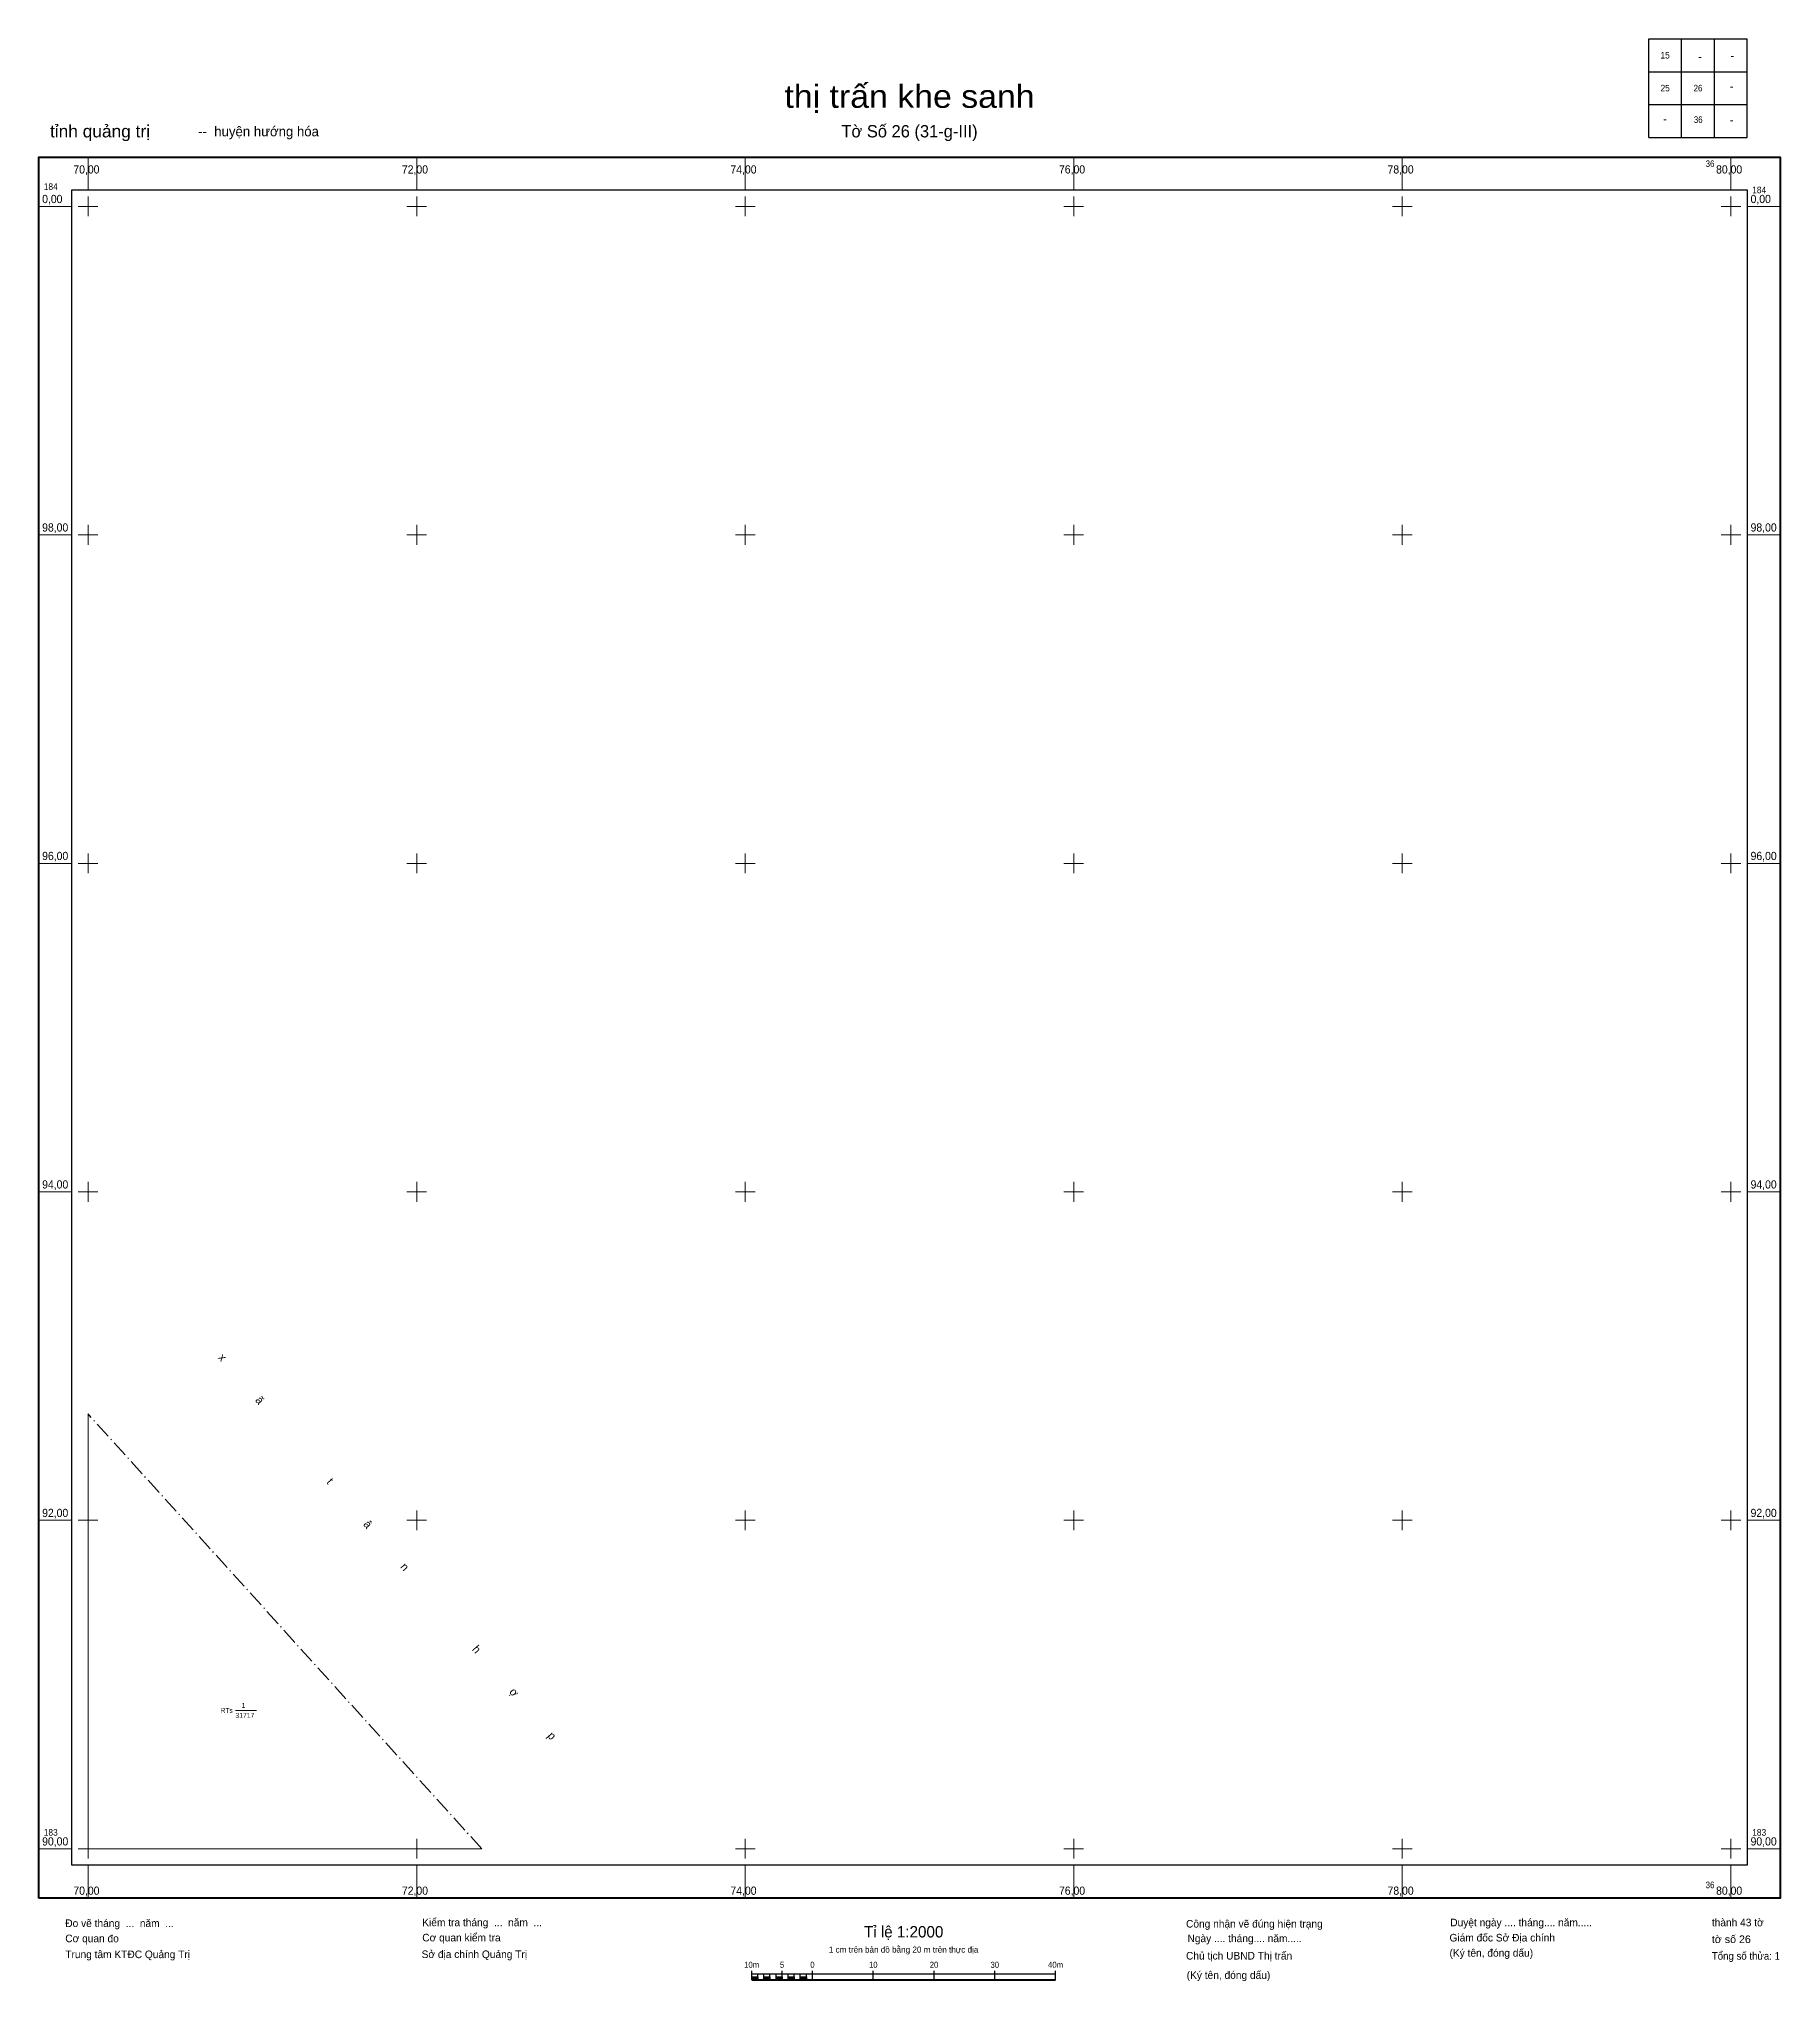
# Model space of a CAD drawing. Header units: metres. Extents: x 366970 to 368030, y 1838919 to 1840102.
import ezdxf
from ezdxf.enums import TextEntityAlignment as Align

# ---------------------------------------------------------------- set-up
doc = ezdxf.new("R2010")
doc.units = ezdxf.units.M
doc.header["$LTSCALE"] = 2
doc.linetypes.add('DOT_DASHED', pattern=[7.7, 5, -1.2, 0.3, -1.2])
for name, color, linetype, lineweight in [('10', 7, 'DOT_DASHED', 25), ('13', 7, 'Continuous', 13), ('62', 7, 'Continuous', 13)]:
    doc.layers.add(name, color=color, linetype=linetype, lineweight=lineweight)

msp = doc.modelspace()

# ---------------------------------------------------------------- hatches: boundary and pattern name
at = {"layer": '62'}
for points in [[(367403.94, 1838920.12), (367403.94, 1838921.97), (367407.64, 1838921.97), (367407.64, 1838920.12)], [(367411.34, 1838920.12), (367411.34, 1838921.97), (367415.04, 1838921.97), (367415.04, 1838920.12)], [(367418.74, 1838920.12), (367418.74, 1838921.97), (367422.44, 1838921.97), (367422.44, 1838920.12)], [(367426.14, 1838920.12), (367426.14, 1838921.97), (367429.84, 1838921.97), (367429.84, 1838920.12)], [(367433.54, 1838920.12), (367433.54, 1838921.97), (367437.24, 1838921.97), (367437.24, 1838920.12)]]:
    msp.add_hatch(color=256, dxfattribs=at).paths.add_polyline_path(points)

# ---------------------------------------------------------------- linework, layer by layer
at = {"layer": '10'}
msp.add_line((367239.59, 1839000), (367000, 1839264.76), dxfattribs=at)
at = {"layer": '10', "linetype": 'Continuous', "lineweight": 13}
msp.add_lwpolyline([(367000, 1839264.76), (367000, 1839000), (367239.59, 1839000)], dxfattribs=at)
at = {"layer": '13'}
msp.add_line((367089.67, 1839084.24), (367102.42, 1839084.24), dxfattribs=at)
at = {"layer": '62', "lineweight": 25}
for p, q in [((367950, 1840102), (368010, 1840102)), ((367950, 1840042), (367950, 1840102)), ((367970, 1840042), (367970, 1840102)), ((367990, 1840042), (367990, 1840102)), ((367950, 1840082), (368010, 1840082)), ((367950, 1840062), (368010, 1840062)), ((367403.94, 1838920.12), (367403.94, 1838925.67)), ((367403.94, 1838923.82), (367588.94, 1838923.82)), ((367403.94, 1838920.12), (367403.94, 1838923.82)), ((367407.64, 1838920.12), (367407.64, 1838923.82)), ((367411.34, 1838920.12), (367411.34, 1838923.82)), ((367415.04, 1838920.12), (367415.04, 1838923.82)), ((367418.74, 1838920.12), (367418.74, 1838923.82)), ((367422.44, 1838920.12), (367422.44, 1838925.67)), ((367422.44, 1838920.12), (367422.44, 1838923.82)), ((367426.14, 1838920.12), (367426.14, 1838923.82)), ((367429.84, 1838920.12), (367429.84, 1838923.82)), ((367433.54, 1838920.12), (367433.54, 1838923.82)), ((367437.24, 1838920.12), (367437.24, 1838923.82)), ((367440.94, 1838920.12), (367440.94, 1838925.67)), ((367477.94, 1838920.12), (367477.94, 1838925.67)), ((367514.94, 1838920.12), (367514.94, 1838925.67)), ((367551.94, 1838920.12), (367551.94, 1838925.67)), ((367588.94, 1838920.12), (367588.94, 1838925.67))]:
    msp.add_line(p, q, dxfattribs=at)
at = {"layer": '62'}
for p, q in [((367980.52, 1840090.56), (367982.02, 1840090.56)), ((368000.13, 1840091.23), (368001.63, 1840091.23)), ((367999.68, 1840072.54), (368001.18, 1840072.54)), ((367959.13, 1840052.74), (367960.63, 1840052.74)), ((367999.68, 1840052.07), (368001.18, 1840052.07)), ((367000, 1840010), (367000, 1840030)), ((367200, 1840010), (367200, 1840030)), ((367400, 1840010), (367400, 1840030)), ((367600, 1840010), (367600, 1840030)), ((367800, 1840010), (367800, 1840030)), ((368000, 1840010), (368000, 1840030)), ((366970, 1840000), (366990, 1840000)), ((366994, 1840000), (367006, 1840000)), ((367000, 1839994), (367000, 1840006)), ((367194, 1840000), (367206, 1840000)), ((367200, 1839994), (367200, 1840006)), ((367394, 1840000), (367406, 1840000)), ((367400, 1839994), (367400, 1840006)), ((367594, 1840000), (367606, 1840000)), ((367600, 1839994), (367600, 1840006)), ((367794, 1840000), (367806, 1840000)), ((367800, 1839994), (367800, 1840006)), ((367994, 1840000), (368006, 1840000)), ((368000, 1839994), (368000, 1840006)), ((368010, 1840000), (368030, 1840000)), ((366970, 1839800), (366990, 1839800)), ((366994, 1839800), (367006, 1839800)), ((367000, 1839794), (367000, 1839806)), ((367194, 1839800), (367206, 1839800)), ((367200, 1839794), (367200, 1839806)), ((367394, 1839800), (367406, 1839800)), ((367400, 1839794), (367400, 1839806)), ((367594, 1839800), (367606, 1839800)), ((367600, 1839794), (367600, 1839806)), ((367794, 1839800), (367806, 1839800)), ((367800, 1839794), (367800, 1839806)), ((367994, 1839800), (368006, 1839800)), ((368000, 1839794), (368000, 1839806)), ((368010, 1839800), (368030, 1839800)), ((366970, 1839600), (366990, 1839600)), ((366994, 1839600), (367006, 1839600)), ((367000, 1839594), (367000, 1839606)), ((367194, 1839600), (367206, 1839600)), ((367200, 1839594), (367200, 1839606)), ((367394, 1839600), (367406, 1839600)), ((367400, 1839594), (367400, 1839606)), ((367594, 1839600), (367606, 1839600)), ((367600, 1839594), (367600, 1839606)), ((367794, 1839600), (367806, 1839600)), ((367800, 1839594), (367800, 1839606)), ((367994, 1839600), (368006, 1839600)), ((368000, 1839594), (368000, 1839606)), ((368010, 1839600), (368030, 1839600)), ((366970, 1839400), (366990, 1839400)), ((366994, 1839400), (367006, 1839400)), ((367000, 1839394), (367000, 1839406)), ((367194, 1839400), (367206, 1839400)), ((367200, 1839394), (367200, 1839406)), ((367394, 1839400), (367406, 1839400)), ((367400, 1839394), (367400, 1839406)), ((367594, 1839400), (367606, 1839400)), ((367600, 1839394), (367600, 1839406)), ((367794, 1839400), (367806, 1839400)), ((367800, 1839394), (367800, 1839406)), ((367994, 1839400), (368006, 1839400)), ((368000, 1839394), (368000, 1839406)), ((368010, 1839400), (368030, 1839400)), ((366970, 1839200), (366990, 1839200)), ((366994, 1839200), (367006, 1839200)), ((367000, 1839194), (367000, 1839206)), ((367194, 1839200), (367206, 1839200)), ((367200, 1839194), (367200, 1839206)), ((367394, 1839200), (367406, 1839200)), ((367400, 1839194), (367400, 1839206)), ((367594, 1839200), (367606, 1839200)), ((367600, 1839194), (367600, 1839206)), ((367794, 1839200), (367806, 1839200)), ((367800, 1839194), (367800, 1839206)), ((367994, 1839200), (368006, 1839200)), ((368000, 1839194), (368000, 1839206)), ((368010, 1839200), (368030, 1839200)), ((366970, 1839000), (366990, 1839000)), ((366994, 1839000), (367006, 1839000)), ((367000, 1838994), (367000, 1839006)), ((367194, 1839000), (367206, 1839000)), ((367200, 1838994), (367200, 1839006)), ((367394, 1839000), (367406, 1839000)), ((367400, 1838994), (367400, 1839006)), ((367594, 1839000), (367606, 1839000)), ((367600, 1838994), (367600, 1839006)), ((367794, 1839000), (367806, 1839000)), ((367800, 1838994), (367800, 1839006)), ((367994, 1839000), (368006, 1839000)), ((368000, 1838994), (368000, 1839006)), ((368010, 1839000), (368030, 1839000)), ((367000, 1838970), (367000, 1838990)), ((367200, 1838970), (367200, 1838990)), ((367400, 1838970), (367400, 1838990)), ((367600, 1838970), (367600, 1838990)), ((367800, 1838970), (367800, 1838990)), ((368000, 1838970), (368000, 1838990))]:
    msp.add_line(p, q, dxfattribs=at)
at = {"layer": '62', "lineweight": 40}
msp.add_line((367403.94, 1838920.12), (367588.94, 1838920.12), dxfattribs=at)
at = {"layer": '62', "lineweight": 25}
msp.add_lwpolyline([(367950, 1840042), (368010, 1840042), (368010, 1840102)], dxfattribs=at)
at = {"layer": '62', "lineweight": 40}
msp.add_lwpolyline([(366970, 1838970), (366970, 1840030), (368030, 1840030), (368030, 1838970)], close=True, dxfattribs=at)
at = {"layer": '62', "lineweight": 25}
for points in [[(366990, 1838990), (366990, 1840010), (368010, 1840010), (368010, 1838990)], [(367403.94, 1838920.12), (367403.94, 1838921.97), (367407.64, 1838921.97), (367407.64, 1838920.12)], [(367411.34, 1838920.12), (367411.34, 1838921.97), (367415.04, 1838921.97), (367415.04, 1838920.12)], [(367418.74, 1838920.12), (367418.74, 1838921.97), (367422.44, 1838921.97), (367422.44, 1838920.12)], [(367426.14, 1838920.12), (367426.14, 1838921.97), (367429.84, 1838921.97), (367429.84, 1838920.12)], [(367433.54, 1838920.12), (367433.54, 1838921.97), (367437.24, 1838921.97), (367437.24, 1838920.12)]]:
    msp.add_lwpolyline(points, close=True, dxfattribs=at)

# ---------------------------------------------------------------- texts
at = {"layer": '10'}
for s, p in [('x', (367079.887, 1839297.57)), ('ã', (367102.602, 1839271.496)), ('t', (367145.425, 1839222.306)), ('â', (367168.382, 1839195.946)), ('n', (367190.952, 1839170.036)), ('h', (367234.652, 1839119.846)), ('ợ', (367257.452, 1839093.656)), ('p', (367280.502, 1839067.196))]:
    msp.add_text(s, height=5, rotation=311.048, dxfattribs=at).set_placement(p, align=Align.CENTER)
at = {"layer": '13'}
for s, width, p in [('RTs', 0.8, (367080.67, 1839082.74)), ('1', 0.85, (367093.42, 1839085.74))]:
    msp.add_text(s, height=3, dxfattribs=dict(at, width=width)).set_placement(p)
msp.add_text('31717', height=3, dxfattribs=at).set_placement((367089.67, 1839079.74))
at = {"layer": '62'}
for s, height, width, p in [('15', 4, 0.95, (367960, 1840090.02)), ('thị trấn khe sanh', 14, 1.1, (367500.005, 1840060)), ('25', 4, 0.95, (367960, 1840070)), ('26', 4, 0.9, (367980.005, 1840070)), ('36', 4, 0.9, (367980.115, 1840050.81)), ('10m', 3.7, 0.95, (367403.915, 1838927.52)), ('5', 3.7, 0.9, (367422.415, 1838927.52)), ('0', 3.7, 0.9, (367440.915, 1838927.52)), ('10', 3.7, 0.95, (367477.93, 1838927.52)), ('20', 3.7, 0.95, (367514.93, 1838927.52)), ('30', 3.7, 0.95, (367551.93, 1838927.52)), ('40m', 3.7, 0.95, (367588.915, 1838927.52))]:
    msp.add_text(s, height=height, dxfattribs=dict(at, width=width)).set_placement(p, align=Align.CENTER)
for s, height, width, p in [('tỉnh quảng trị ', 7.5, 1.05, (366976.79, 1840042)), ('70,00', 5, 0.95, (366991, 1840020)), ('72,00', 5, 0.95, (367191, 1840020)), ('74,00', 5, 0.95, (367391, 1840020)), ('76,00', 5, 0.95, (367591, 1840020)), ('78,00', 5, 0.95, (367791, 1840020)), ('80,00', 5, 0.95, (367991, 1840020)), ('184', 4, 0.95, (366973, 1840010)), ('184', 4, 0.95, (368013, 1840008)), ('0,00', 5, 0.95, (366972, 1840002)), ('0,00', 5, 0.95, (368012, 1840002)), ('98,00', 5, 0.95, (366972, 1839802)), ('98,00', 5, 0.95, (368012, 1839802)), ('96,00', 5, 0.95, (366972, 1839602)), ('96,00', 5, 0.95, (368012, 1839602)), ('94,00', 5, 0.95, (366972, 1839402)), ('94,00', 5, 0.95, (368012, 1839402)), ('92,00', 5, 0.95, (366972, 1839202)), ('92,00', 5, 0.95, (368012, 1839202)), ('90,00', 5, 0.95, (366972, 1839002)), ('183', 4, 0.95, (366973, 1839008)), ('90,00', 5, 0.95, (368012, 1839002)), ('183', 4, 0.95, (368013, 1839008)), ('70,00', 5, 0.95, (366991, 1838972)), ('72,00', 5, 0.95, (367191, 1838972)), ('74,00', 5, 0.95, (367391, 1838972)), ('76,00', 5, 0.95, (367591, 1838972)), ('78,00', 5, 0.95, (367791, 1838972)), ('80,00', 5, 0.95, (367991, 1838972)), ('tờ số 26', 4.62, 1.05, (367988.43, 1838942.6)), ('Tổng số thửa: 1', 4.62, 0.95, (367988.43, 1838932.46))]:
    msp.add_text(s, height=height, dxfattribs=dict(at, width=width)).set_placement(p)
for s, height, p in [('   --  huyện hướng hóa', 6, (367060.28, 1840042.65)), ('Đo vẽ tháng  ...  năm  ...', 4.625, (366986.09, 1838952.36)), ('Cơ quan đo', 4.625, (366986.09, 1838943.11)), ('Cơ quan kiểm tra', 4.625, (367203.41, 1838943.61)), ('Kiểm tra tháng  ...  năm  ...', 4.625, (367203.41, 1838952.86)), ('Công nhận vẽ đúng hiện trạng', 4.625, (367668.34, 1838952.03)), ('Ngày .... tháng.... năm.....', 4.625, (367669.23, 1838943.15)), ('Giám đốc Sở Địa chính', 4.625, (367828.74, 1838943.56)), ('Duyệt ngày .... tháng.... năm.....', 4.625, (367829.18, 1838952.81)), ('thành 43 tờ', 4.625, (367988.43, 1838952.81)), ('Trung tâm KTĐC Quảng Trị', 4.625, (366986.09, 1838933.42)), ('Sở địa chính Quảng Trị', 4.625, (367203, 1838933.47)), ('Chủ tịch UBND Thị trấn', 4.625, (367668.34, 1838932.57)), ('(Ký tên, đóng dấu) ', 4.625, (367828.74, 1838934.31)), ('(Ký tên, đóng dấu) ', 4.625, (367668.75, 1838920.8))]:
    msp.add_text(s, height=height, dxfattribs=at).set_placement(p)
for s, height, p in [('Tờ Số 26 (31-g-III)', 7.5, (367500, 1840042)), ('Tỉ lệ 1:2000', 6.92, (367496.435, 1838946.02)), ('1 cm trên bản đồ bằng 20 m trên thực địa', 3.7, (367496.415, 1838936.77))]:
    msp.add_text(s, height=height, dxfattribs=at).set_placement(p, align=Align.CENTER)
at = {"layer": '62', "width": 0.9}
for p in [(367990, 1840024), (367990, 1838976)]:
    msp.add_text('36', height=4, dxfattribs=at).set_placement(p, align=Align.RIGHT)

doc.saveas('drawing.dxf')
